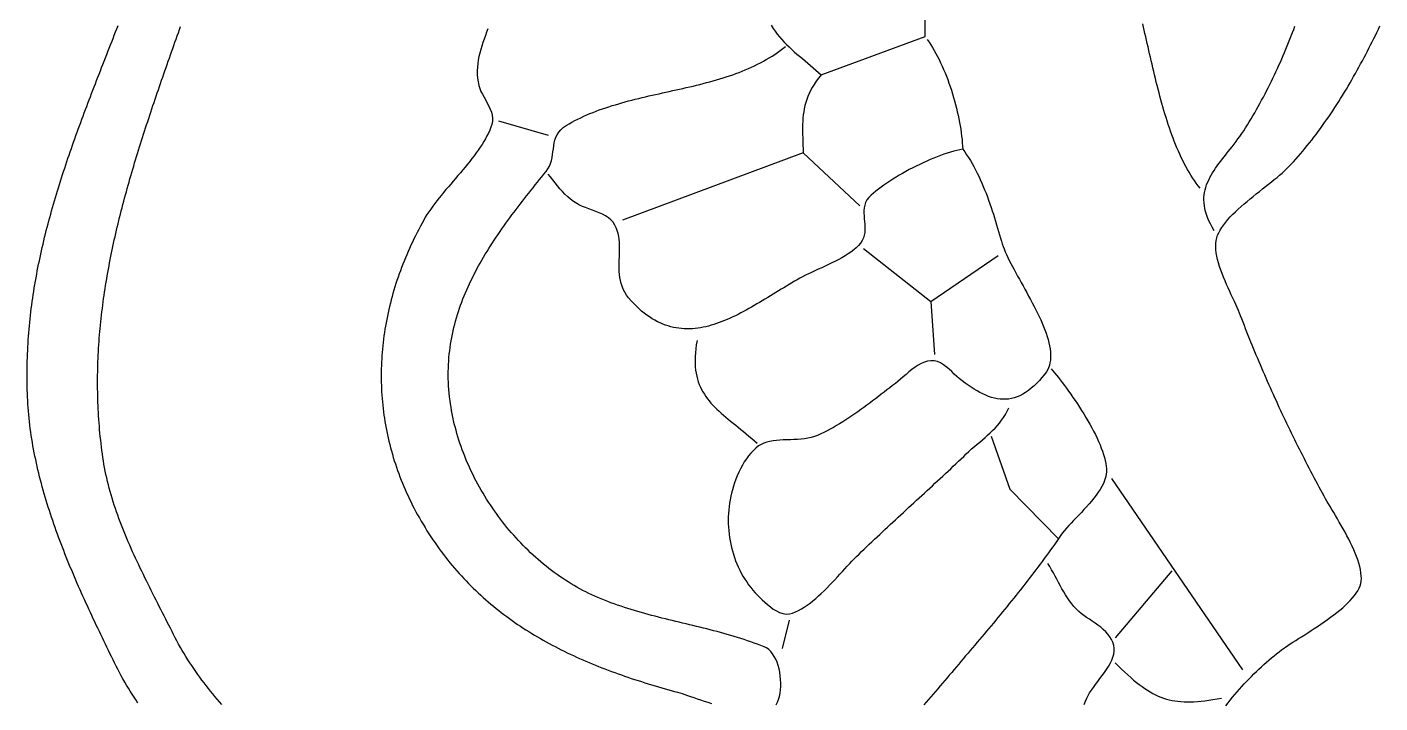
# Model space of a CAD drawing. Header units: millimetres. Extents: x 3 to 844, y 38 to 1106.
# Drawn here: x 3 to 384.9, y 271 to 461.8 of the extents above; entities that cross this region are included whole.
import ezdxf

# ---------------------------------------------------------------- set-up
doc = ezdxf.new("R2010")
doc.units = ezdxf.units.MM
doc.layers.add('0_0_0', color=3, linetype='Continuous')

msp = doc.modelspace()

# ---------------------------------------------------------------- linework, layer by layer
at = {"layer": '0_0_0'}
for points in [[(213.04, 462.33), (213.59, 461.46), (214.16, 460.63), (214.76, 459.83), (215.39, 459.06), (216.04, 458.31), (216.71, 457.59), (217.41, 456.88), (218.12, 456.2), (218.84, 455.52), (219.58, 454.86), (220.32, 454.21), (221.08, 453.56), (221.84, 452.92), (222.6, 452.28), (223.36, 451.64), (224.12, 451), (224.88, 450.35), (225.64, 449.68), (226.38, 449.01), (227.11, 448.33), (256.5, 459.18), (256.51, 469.33)], [(34.32, 270.95), (33.77, 271.77), (33.22, 272.61), (32.68, 273.45), (32.15, 274.3), (31.62, 275.16), (31.1, 276.02), (30.59, 276.9), (30.09, 277.78), (29.6, 278.67), (29.11, 279.57), (28.63, 280.48), (28.16, 281.4), (27.7, 282.33), (27.28, 283.2), (26.85, 284.08), (26.42, 284.96), (25.99, 285.84), (25.56, 286.73), (25.13, 287.61), (24.7, 288.5), (24.27, 289.39), (23.85, 290.28), (23.42, 291.17), (22.99, 292.07), (22.57, 292.96), (22.14, 293.86), (21.72, 294.76), (21.3, 295.66), (20.88, 296.56), (20.46, 297.47), (20.04, 298.37), (19.63, 299.28), (19.21, 300.19), (18.8, 301.1), (18.39, 302.01), (17.99, 302.92), (17.58, 303.84), (17.18, 304.76), (16.79, 305.67), (16.39, 306.59), (16, 307.52), (15.61, 308.44), (15.22, 309.36), (14.84, 310.29), (14.46, 311.22), (14.09, 312.15), (13.72, 313.08), (13.35, 314.01), (12.99, 314.94), (12.63, 315.88), (12.28, 316.81), (11.93, 317.75), (11.58, 318.69), (11.24, 319.63), (10.91, 320.57), (10.58, 321.51), (10.25, 322.46), (9.93, 323.4), (9.62, 324.35), (9.31, 325.3), (9.01, 326.25), (8.71, 327.2), (8.42, 328.16), (8.13, 329.11), (7.86, 330.06), (7.58, 331.02), (7.32, 331.98), (7.06, 332.94), (6.81, 333.9), (6.56, 334.86), (6.33, 335.83), (6.09, 336.79), (5.87, 337.76), (5.66, 338.72), (5.45, 339.69), (5.25, 340.66), (5.05, 341.63), (4.87, 342.6), (4.69, 343.58), (4.52, 344.55), (4.36, 345.53), (4.21, 346.5), (4.07, 347.48), (3.94, 348.46), (3.81, 349.44), (3.7, 350.42), (3.59, 351.41), (3.49, 352.39), (3.41, 353.38), (3.33, 354.36), (3.26, 355.35), (3.2, 356.34), (3.15, 357.33), (3.11, 358.35), (3.08, 359.38), (3.05, 360.4), (3.03, 361.42), (3.02, 362.44), (3.02, 363.46), (3.02, 364.47), (3.03, 365.48), (3.05, 366.49), (3.07, 367.5), (3.1, 368.51), (3.14, 369.51), (3.19, 370.51), (3.24, 371.51), (3.29, 372.5), (3.36, 373.5), (3.43, 374.49), (3.51, 375.48), (3.59, 376.46), (3.68, 377.45), (3.78, 378.43), (3.88, 379.41), (3.99, 380.39), (4.1, 381.37), (4.22, 382.35), (4.35, 383.32), (4.48, 384.29), (4.62, 385.26), (4.76, 386.23), (4.91, 387.2), (5.06, 388.17), (5.22, 389.13), (5.39, 390.09), (5.56, 391.05), (5.73, 392.01), (5.91, 392.97), (6.1, 393.92), (6.29, 394.88), (6.49, 395.83), (6.69, 396.78), (6.89, 397.73), (7.1, 398.68), (7.31, 399.62), (7.53, 400.57), (7.76, 401.51), (7.98, 402.46), (8.22, 403.4), (8.45, 404.34), (8.69, 405.28), (8.94, 406.22), (9.18, 407.15), (9.44, 408.09), (9.69, 409.02), (9.95, 409.96), (10.22, 410.89), (10.48, 411.82), (10.76, 412.75), (11.03, 413.68), (11.31, 414.61), (11.59, 415.54), (11.87, 416.46), (12.16, 417.39), (12.45, 418.31), (12.75, 419.24), (13.04, 420.16), (13.34, 421.08), (13.65, 422), (13.95, 422.93), (14.26, 423.85), (14.57, 424.77), (14.89, 425.69), (15.2, 426.6), (15.52, 427.52), (15.84, 428.44), (16.17, 429.36), (16.49, 430.27), (16.82, 431.19), (17.15, 432.11), (17.48, 433.02), (17.81, 433.94), (18.15, 434.85), (18.49, 435.77), (18.83, 436.68), (19.17, 437.59), (19.51, 438.51), (19.85, 439.42), (20.2, 440.33), (20.55, 441.25), (20.89, 442.16), (21.24, 443.07), (21.59, 443.99), (21.94, 444.9), (22.3, 445.81), (22.65, 446.72), (23, 447.64), (23.36, 448.55), (23.71, 449.46), (24.07, 450.38), (24.43, 451.29), (24.78, 452.2), (25.14, 453.12), (25.5, 454.03), (25.86, 454.95), (26.22, 455.86), (26.58, 456.77), (26.93, 457.69), (27.29, 458.61), (27.65, 459.52), (28.01, 460.44), (28.37, 461.35), (28.73, 462.27)], [(334.11, 416.33), (333.56, 417.03), (333.02, 417.75), (332.5, 418.49), (331.99, 419.25), (331.5, 420.03), (331.01, 420.82), (330.54, 421.63), (330.08, 422.46), (329.64, 423.3), (329.2, 424.16), (328.78, 425.03), (328.37, 425.91), (327.97, 426.8), (327.58, 427.71), (327.2, 428.63), (326.83, 429.56), (326.47, 430.49), (326.12, 431.44), (325.77, 432.4), (325.44, 433.36), (325.11, 434.33), (324.8, 435.31), (324.49, 436.29), (324.18, 437.28), (323.89, 438.27), (323.6, 439.27), (323.32, 440.27), (323.04, 441.28), (322.77, 442.28), (322.51, 443.29), (322.25, 444.3), (321.99, 445.3), (321.74, 446.31), (321.5, 447.32), (321.26, 448.32), (321.02, 449.32), (320.78, 450.32), (320.55, 451.31), (320.32, 452.3), (320.1, 453.29), (319.87, 454.27), (319.65, 455.24), (319.43, 456.2), (319.21, 457.16), (318.99, 458.11), (318.77, 459.05), (318.55, 459.98), (318.33, 460.9), (318.12, 461.81), (317.9, 462.71)], [(338.11, 404.33), (337.53, 405.29), (337.03, 406.23), (336.58, 407.14), (336.21, 408.03), (335.89, 408.9), (335.64, 409.74), (335.44, 410.57), (335.31, 411.37), (335.22, 412.16), (335.19, 412.93), (335.21, 413.68), (335.27, 414.42), (335.38, 415.15), (335.54, 415.87), (335.73, 416.57), (335.96, 417.26), (336.23, 417.95), (336.53, 418.63), (336.87, 419.3), (337.24, 419.97), (337.63, 420.64), (338.05, 421.3), (338.49, 421.96), (338.95, 422.62), (339.43, 423.28), (339.93, 423.94), (340.45, 424.61), (340.97, 425.28), (341.5, 425.96), (342.05, 426.65), (342.6, 427.34), (343.15, 428.04), (343.7, 428.76), (344.25, 429.48), (344.8, 430.22), (345.34, 430.97), (345.88, 431.74), (346.41, 432.52), (346.92, 433.33), (347.45, 434.19), (347.98, 435.05), (348.5, 435.91), (349.01, 436.78), (349.52, 437.65), (350.02, 438.53), (350.51, 439.4), (351, 440.28), (351.48, 441.16), (351.96, 442.04), (352.43, 442.93), (352.89, 443.82), (353.35, 444.71), (353.8, 445.6), (354.24, 446.5), (354.68, 447.4), (355.11, 448.3), (355.53, 449.21), (355.95, 450.11), (356.37, 451.02), (356.77, 451.93), (357.17, 452.85), (357.57, 453.76), (357.96, 454.68), (358.34, 455.6), (358.72, 456.53), (359.09, 457.45), (359.46, 458.38), (359.82, 459.31), (360.18, 460.24), (360.53, 461.18), (360.87, 462.12)], [(341.38, 270.19), (342, 271), (342.63, 271.79), (343.27, 272.58), (343.91, 273.35), (344.57, 274.12), (345.23, 274.88), (345.89, 275.62), (346.57, 276.36), (347.25, 277.08), (347.93, 277.8), (348.62, 278.5), (349.31, 279.19), (350.01, 279.87), (350.71, 280.54), (351.42, 281.19), (352.12, 281.84), (352.83, 282.47), (353.54, 283.08), (354.26, 283.68), (354.97, 284.27), (355.68, 284.85), (356.4, 285.41), (357.11, 285.95), (357.64, 286.34), (358.23, 286.75), (358.87, 287.18), (359.57, 287.64), (360.31, 288.12), (361.09, 288.62), (361.9, 289.14), (362.75, 289.68), (363.63, 290.24), (364.52, 290.81), (365.43, 291.4), (366.35, 292), (367.28, 292.62), (368.21, 293.25), (369.14, 293.89), (370.06, 294.53), (370.96, 295.19), (371.85, 295.86), (372.71, 296.53), (373.55, 297.21), (374.35, 297.89), (375.12, 298.57), (375.84, 299.26), (376.51, 299.95), (377.13, 300.64), (377.69, 301.32), (378.19, 302.01), (378.63, 302.69), (378.99, 303.37), (379.27, 304.04), (379.47, 304.71), (379.58, 305.37), (379.62, 306.13), (379.6, 306.92), (379.51, 307.75), (379.36, 308.62), (379.16, 309.5), (378.9, 310.42), (378.6, 311.35), (378.26, 312.3), (377.88, 313.26), (377.46, 314.24), (377.02, 315.22), (376.55, 316.21), (376.05, 317.2), (375.54, 318.19), (375.02, 319.17), (374.48, 320.14), (373.94, 321.1), (373.4, 322.04), (372.86, 322.97), (372.33, 323.87), (371.81, 324.75), (371.3, 325.61), (370.81, 326.43), (370.35, 327.21), (369.91, 327.96), (369.51, 328.66), (369.14, 329.33), (368.66, 330.2), (368.19, 331.07), (367.71, 331.95), (367.24, 332.83), (366.77, 333.71), (366.3, 334.59), (365.84, 335.47), (365.37, 336.36), (364.91, 337.25), (364.45, 338.14), (363.99, 339.03), (363.53, 339.92), (363.07, 340.82), (362.62, 341.71), (362.17, 342.61), (361.72, 343.51), (361.27, 344.42), (360.82, 345.32), (360.38, 346.22), (359.93, 347.13), (359.49, 348.04), (359.06, 348.94), (358.62, 349.85), (358.19, 350.77), (357.75, 351.68), (357.32, 352.59), (356.9, 353.51), (356.47, 354.42), (356.05, 355.34), (355.63, 356.26), (355.21, 357.18), (354.79, 358.1), (354.38, 359.02), (353.96, 359.94), (353.55, 360.86), (353.15, 361.78), (352.74, 362.71), (352.34, 363.63), (351.94, 364.55), (351.54, 365.48), (351.15, 366.41), (350.76, 367.33), (350.37, 368.26), (349.98, 369.19), (349.59, 370.11), (349.21, 371.04), (348.83, 371.97), (348.45, 372.9), (348.08, 373.83), (347.71, 374.75), (347.34, 375.68), (346.97, 376.61), (346.61, 377.54), (346.25, 378.47), (345.89, 379.4), (345.54, 380.33), (345.25, 381.04), (344.93, 381.8), (344.58, 382.61), (344.19, 383.46), (343.79, 384.34), (343.36, 385.26), (342.92, 386.2), (342.48, 387.16), (342.03, 388.15), (341.59, 389.15), (341.16, 390.16), (340.74, 391.18), (340.34, 392.2), (339.97, 393.21), (339.63, 394.22), (339.32, 395.22), (339.06, 396.21), (338.84, 397.17), (338.67, 398.11), (338.56, 399.02), (338.52, 399.91), (338.54, 400.75), (338.64, 401.55), (338.81, 402.31), (339.06, 403.04), (339.39, 403.77), (339.78, 404.51), (340.24, 405.25), (340.77, 405.99), (341.34, 406.73), (341.97, 407.47), (342.64, 408.21), (343.35, 408.95), (344.1, 409.68), (344.88, 410.42), (345.69, 411.15), (346.52, 411.87), (347.37, 412.59), (348.24, 413.31), (349.11, 414.02), (349.98, 414.72), (350.86, 415.41), (351.72, 416.1), (352.58, 416.77), (353.43, 417.44), (354.25, 418.1), (355.05, 418.74), (355.82, 419.37), (356.56, 419.99), (357.25, 420.6), (357.91, 421.19), (358.52, 421.77), (359.07, 422.33), (359.75, 423.05), (360.43, 423.78), (361.1, 424.52), (361.76, 425.26), (362.42, 426.02), (363.07, 426.78), (363.71, 427.56), (364.35, 428.34), (364.98, 429.12), (365.61, 429.92), (366.23, 430.72), (366.84, 431.53), (367.45, 432.34), (368.06, 433.17), (368.65, 433.99), (369.25, 434.83), (369.83, 435.66), (370.41, 436.51), (370.99, 437.36), (371.56, 438.21), (372.12, 439.07), (372.68, 439.93), (373.23, 440.8), (373.78, 441.67), (374.32, 442.54), (374.86, 443.42), (375.39, 444.3), (375.91, 445.18), (376.43, 446.06), (376.94, 446.95), (377.45, 447.84), (377.95, 448.73), (378.45, 449.62), (378.94, 450.51), (379.43, 451.4), (379.91, 452.3), (380.39, 453.19), (380.86, 454.09), (381.32, 454.98), (381.78, 455.87), (382.24, 456.77), (382.69, 457.66), (383.13, 458.55), (383.57, 459.44), (384.01, 460.33), (384.44, 461.23), (384.87, 462.13)], [(57.99, 270.58), (57.34, 271.32), (56.7, 272.07), (56.06, 272.82), (55.43, 273.58), (54.81, 274.34), (54.19, 275.11), (53.58, 275.89), (52.97, 276.67), (52.37, 277.46), (51.78, 278.25), (51.2, 279.06), (50.62, 279.87), (50.05, 280.69), (49.49, 281.52), (48.94, 282.36), (48.4, 283.2), (47.86, 284.06), (47.33, 284.92), (46.81, 285.8), (46.31, 286.68), (45.8, 287.58), (45.31, 288.48), (44.83, 289.4), (44.36, 290.33), (43.93, 291.19), (43.49, 292.06), (43.05, 292.93), (42.6, 293.81), (42.16, 294.68), (41.71, 295.56), (41.26, 296.45), (40.81, 297.33), (40.35, 298.22), (39.9, 299.11), (39.44, 300), (38.99, 300.9), (38.54, 301.8), (38.08, 302.7), (37.63, 303.6), (37.18, 304.51), (36.73, 305.42), (36.28, 306.33), (35.84, 307.24), (35.4, 308.15), (34.96, 309.07), (34.52, 309.99), (34.09, 310.91), (33.66, 311.83), (33.24, 312.76), (32.82, 313.69), (32.4, 314.62), (31.99, 315.55), (31.59, 316.48), (31.19, 317.42), (30.8, 318.35), (30.42, 319.29), (30.05, 320.23), (29.68, 321.17), (29.32, 322.12), (28.96, 323.06), (28.62, 324.01), (28.28, 324.96), (27.96, 325.91), (27.64, 326.86), (27.34, 327.81), (27.04, 328.77), (26.75, 329.73), (26.48, 330.68), (26.22, 331.64), (25.96, 332.6), (25.73, 333.56), (25.5, 334.53), (25.28, 335.49), (25.08, 336.46), (24.89, 337.42), (24.72, 338.39), (24.56, 339.36), (24.41, 340.33), (24.28, 341.31), (24.15, 342.29), (24.02, 343.27), (23.91, 344.25), (23.8, 345.23), (23.69, 346.2), (23.6, 347.18), (23.51, 348.15), (23.43, 349.12), (23.35, 350.09), (23.28, 351.06), (23.22, 352.03), (23.16, 352.99), (23.11, 353.96), (23.07, 354.92), (23.03, 355.88), (23, 356.85), (22.97, 357.81), (22.95, 358.76), (22.94, 359.72), (22.93, 360.68), (22.93, 361.63), (22.93, 362.59), (22.94, 363.54), (22.96, 364.49), (22.98, 365.44), (23, 366.39), (23.04, 367.34), (23.07, 368.28), (23.12, 369.23), (23.17, 370.17), (23.22, 371.12), (23.28, 372.06), (23.34, 373), (23.41, 373.94), (23.49, 374.88), (23.57, 375.82), (23.65, 376.75), (23.74, 377.69), (23.84, 378.62), (23.94, 379.56), (24.04, 380.49), (24.15, 381.42), (24.27, 382.36), (24.38, 383.29), (24.51, 384.21), (24.63, 385.14), (24.77, 386.07), (24.9, 387), (25.04, 387.92), (25.19, 388.85), (25.34, 389.77), (25.49, 390.69), (25.65, 391.62), (25.81, 392.54), (25.98, 393.46), (26.15, 394.38), (26.32, 395.3), (26.5, 396.22), (26.68, 397.13), (26.87, 398.05), (27.06, 398.97), (27.25, 399.88), (27.45, 400.8), (27.65, 401.71), (27.85, 402.62), (28.06, 403.54), (28.27, 404.45), (28.48, 405.36), (28.7, 406.27), (28.92, 407.18), (29.15, 408.09), (29.37, 409), (29.6, 409.91), (29.84, 410.81), (30.07, 411.72), (30.31, 412.63), (30.55, 413.53), (30.8, 414.44), (31.04, 415.34), (31.29, 416.25), (31.55, 417.15), (31.8, 418.06), (32.06, 418.96), (32.32, 419.86), (32.58, 420.76), (32.85, 421.67), (33.11, 422.57), (33.38, 423.47), (33.66, 424.37), (33.93, 425.27), (34.2, 426.17), (34.48, 427.07), (34.76, 427.97), (35.05, 428.86), (35.33, 429.76), (35.61, 430.66), (35.9, 431.56), (36.19, 432.46), (36.48, 433.35), (36.77, 434.25), (37.07, 435.15), (37.36, 436.04), (37.66, 436.94), (37.96, 437.84), (38.26, 438.73), (38.56, 439.63), (38.86, 440.52), (39.17, 441.42), (39.47, 442.31), (39.78, 443.21), (40.08, 444.1), (40.39, 445), (40.7, 445.89), (41.01, 446.79), (41.32, 447.68), (41.63, 448.57), (41.94, 449.47), (42.25, 450.36), (42.57, 451.26), (42.88, 452.15), (43.2, 453.05), (43.51, 453.94), (43.82, 454.83), (44.14, 455.73), (44.45, 456.62), (44.77, 457.52), (45.09, 458.41), (45.4, 459.31), (45.72, 460.2), (46.03, 461.09), (46.35, 461.99)], [(133.11, 461.33), (132.74, 460.36), (132.38, 459.4), (132.02, 458.42), (131.68, 457.45), (131.36, 456.47), (131.07, 455.48), (130.8, 454.49), (130.57, 453.5), (130.37, 452.5), (130.22, 451.49), (130.12, 450.48), (130.08, 449.46), (130.09, 448.44), (130.17, 447.41), (130.31, 446.37), (130.53, 445.33), (130.79, 444.49), (131.14, 443.66), (131.54, 442.83), (132, 442.01), (132.47, 441.18), (132.93, 440.35), (133.37, 439.52), (133.76, 438.68), (134.08, 437.83), (134.3, 436.97), (134.41, 436.1), (134.38, 435.22), (134.18, 434.33), (133.9, 433.52), (133.59, 432.71), (133.23, 431.91), (132.83, 431.1), (132.4, 430.3), (131.94, 429.49), (131.44, 428.69), (130.92, 427.88), (130.37, 427.08), (129.8, 426.28), (129.21, 425.48), (128.6, 424.68), (127.97, 423.88), (127.32, 423.08), (126.67, 422.28), (126, 421.48), (125.33, 420.68), (124.65, 419.89), (123.97, 419.09), (123.29, 418.3), (122.61, 417.51), (121.93, 416.71), (121.26, 415.92), (120.6, 415.14), (119.95, 414.35), (119.32, 413.56), (118.69, 412.78), (118.09, 411.99), (117.51, 411.21), (116.95, 410.43), (116.41, 409.65), (115.9, 408.88), (115.42, 408.1), (114.98, 407.33), (114.49, 406.45), (114.02, 405.57), (113.55, 404.69), (113.09, 403.8), (112.65, 402.91), (112.21, 402.02), (111.79, 401.13), (111.37, 400.24), (110.96, 399.34), (110.56, 398.45), (110.18, 397.55), (109.8, 396.65), (109.43, 395.75), (109.07, 394.84), (108.73, 393.94), (108.39, 393.03), (108.06, 392.12), (107.74, 391.21), (107.43, 390.3), (107.13, 389.38), (106.85, 388.47), (106.57, 387.55), (106.3, 386.64), (106.04, 385.72), (105.8, 384.8), (105.56, 383.88), (105.33, 382.96), (105.11, 382.03), (104.91, 381.11), (104.71, 380.18), (104.53, 379.26), (104.35, 378.33), (104.19, 377.41), (104.03, 376.48), (103.89, 375.55), (103.75, 374.62), (103.63, 373.69), (103.52, 372.76), (103.41, 371.83), (103.32, 370.9), (103.24, 369.97), (103.17, 369.04), (103.11, 368.11), (103.06, 367.17), (103.02, 366.24), (102.99, 365.31), (102.98, 364.38), (102.97, 363.45), (102.98, 362.51), (102.99, 361.58), (103.02, 360.65), (103.05, 359.72), (103.1, 358.79), (103.16, 357.86), (103.23, 356.93), (103.31, 356), (103.4, 355.07), (103.51, 354.14), (103.62, 353.21), (103.75, 352.28), (103.88, 351.35), (104.03, 350.43), (104.19, 349.5), (104.36, 348.57), (104.54, 347.65), (104.73, 346.73), (104.93, 345.8), (105.15, 344.88), (105.37, 343.96), (105.61, 343.04), (105.86, 342.13), (106.12, 341.21), (106.39, 340.29), (106.68, 339.38), (106.97, 338.47), (107.28, 337.56), (107.59, 336.65), (107.92, 335.74), (108.26, 334.83), (108.61, 333.92), (108.98, 333.02), (109.35, 332.12), (109.74, 331.22), (110.14, 330.32), (110.55, 329.42), (110.97, 328.53), (111.41, 327.64), (111.85, 326.75), (112.31, 325.86), (112.78, 324.97), (113.26, 324.09), (113.76, 323.21), (114.26, 322.33), (114.8, 321.42), (115.34, 320.52), (115.89, 319.63), (116.45, 318.75), (117.01, 317.89), (117.58, 317.03), (118.16, 316.19), (118.75, 315.35), (119.34, 314.53), (119.93, 313.72), (120.54, 312.91), (121.15, 312.12), (121.76, 311.34), (122.39, 310.57), (123.02, 309.8), (123.65, 309.05), (124.3, 308.31), (124.94, 307.57), (125.6, 306.85), (126.26, 306.14), (126.93, 305.43), (127.6, 304.74), (128.28, 304.05), (128.96, 303.37), (129.65, 302.71), (130.35, 302.05), (131.05, 301.4), (131.76, 300.76), (132.47, 300.13), (133.19, 299.5), (133.92, 298.89), (134.65, 298.28), (135.39, 297.68), (136.13, 297.09), (136.88, 296.51), (137.63, 295.94), (138.39, 295.37), (139.15, 294.81), (139.92, 294.26), (140.69, 293.72), (141.47, 293.18), (142.26, 292.66), (143.05, 292.14), (143.84, 291.62), (144.64, 291.12), (145.45, 290.62), (146.26, 290.13), (147.07, 289.65), (147.89, 289.17), (148.71, 288.7), (149.54, 288.24), (150.38, 287.78), (151.21, 287.33), (152.06, 286.88), (152.91, 286.45), (153.76, 286.02), (154.61, 285.59), (155.48, 285.17), (156.34, 284.76), (157.21, 284.35), (158.09, 283.95), (158.96, 283.56), (159.85, 283.17), (160.73, 282.78), (161.63, 282.4), (162.52, 282.03), (163.42, 281.66), (164.32, 281.3), (165.23, 280.94), (166.14, 280.59), (167.06, 280.24), (167.98, 279.9), (168.9, 279.56), (169.83, 279.22), (170.76, 278.89), (171.69, 278.57), (172.63, 278.25), (173.57, 277.93), (174.51, 277.62), (175.46, 277.31), (176.41, 277.01), (177.37, 276.71), (178.33, 276.41), (179.29, 276.12), (180.26, 275.83), (181.22, 275.55), (182.2, 275.27), (183.17, 274.99), (184.15, 274.71), (185.13, 274.44), (186.11, 274.17), (186.64, 274.02), (187.24, 273.84), (187.91, 273.62), (188.65, 273.37), (189.45, 273.1), (190.3, 272.81), (191.2, 272.5), (192.14, 272.18), (193.12, 271.85), (194.13, 271.51), (195.17, 271.17), (196.24, 270.83)], [(257.11, 458.33), (257.62, 457.59), (258.12, 456.82), (258.61, 456.02), (259.08, 455.21), (259.55, 454.36), (260.01, 453.5), (260.45, 452.62), (260.88, 451.72), (261.31, 450.8), (261.72, 449.86), (262.11, 448.91), (262.5, 447.95), (262.87, 446.97), (263.22, 445.99), (263.57, 445), (263.9, 444), (264.22, 442.99), (264.52, 441.98), (264.8, 440.97), (265.08, 439.96), (265.33, 438.94), (265.57, 437.93), (265.8, 436.92), (266.01, 435.92), (266.2, 434.92), (266.38, 433.93), (266.54, 432.95), (266.68, 431.98), (266.8, 431.02), (266.91, 430.07), (266.99, 429.14), (267.06, 428.22), (267.11, 427.33), (266.29, 427.16), (265.44, 426.97), (264.57, 426.74), (263.67, 426.48), (262.75, 426.2), (261.82, 425.89), (260.87, 425.55), (259.9, 425.18), (258.93, 424.8), (257.95, 424.39), (256.96, 423.96), (255.97, 423.51), (254.98, 423.05), (254, 422.57), (253.02, 422.07), (252.04, 421.57), (251.08, 421.05), (250.13, 420.52), (249.2, 419.98), (248.28, 419.43), (247.39, 418.88), (246.52, 418.32), (245.67, 417.76), (244.85, 417.19), (244.06, 416.63), (243.31, 416.07), (242.59, 415.51), (241.91, 414.95), (241.28, 414.4), (240.6, 413.71), (240.08, 413.01), (239.71, 412.29), (239.45, 411.55), (239.29, 410.8), (239.22, 410.04), (239.21, 409.27), (239.25, 408.5), (239.32, 407.72), (239.4, 406.93), (239.47, 406.15), (239.52, 405.37), (239.52, 404.59), (239.46, 403.82), (239.32, 403.05), (239.08, 402.3), (238.73, 401.55), (238.24, 400.82), (237.67, 400.16), (237.03, 399.52), (236.33, 398.9), (235.57, 398.31), (234.77, 397.75), (233.92, 397.2), (233.03, 396.68), (232.11, 396.17), (231.17, 395.68), (230.21, 395.21), (229.24, 394.75), (228.27, 394.29), (227.3, 393.85), (226.33, 393.42), (225.39, 392.99), (224.46, 392.57), (223.57, 392.15), (222.71, 391.74), (221.89, 391.32), (221.11, 390.9), (220.36, 390.47), (219.61, 390.04), (218.86, 389.6), (218.1, 389.15), (217.35, 388.7), (216.6, 388.24), (215.84, 387.78), (215.08, 387.32), (214.33, 386.85), (213.57, 386.39), (212.82, 385.92), (212.06, 385.46), (211.3, 385), (210.54, 384.54), (209.79, 384.09), (209.03, 383.64), (208.27, 383.2), (207.51, 382.76), (206.75, 382.33), (205.99, 381.91), (205.23, 381.5), (204.47, 381.1), (203.71, 380.71), (202.95, 380.33), (202.19, 379.97), (201.43, 379.62), (200.67, 379.28), (199.91, 378.96), (199.15, 378.65), (198.39, 378.37), (197.63, 378.1), (196.87, 377.85), (196.11, 377.62), (195.35, 377.41), (194.59, 377.23), (193.84, 377.06), (193.08, 376.92), (192.32, 376.81), (191.56, 376.72), (190.8, 376.65), (190.04, 376.62), (189.29, 376.61), (188.53, 376.63), (187.77, 376.68), (187.02, 376.76), (186.26, 376.88), (185.51, 377.02), (184.75, 377.2), (184, 377.42), (183.24, 377.67), (182.49, 377.95), (181.74, 378.28), (180.98, 378.64), (180.23, 379.04), (179.48, 379.48), (178.73, 379.96), (177.98, 380.48), (177.23, 381.04), (176.49, 381.65), (175.74, 382.3), (174.99, 383), (174.25, 383.75), (173.5, 384.54), (172.82, 385.35), (172.23, 386.16), (171.73, 386.98), (171.31, 387.8), (170.97, 388.63), (170.7, 389.45), (170.5, 390.28), (170.34, 391.12), (170.24, 391.95), (170.17, 392.78), (170.14, 393.62), (170.14, 394.46), (170.15, 395.29), (170.18, 396.13), (170.21, 396.96), (170.25, 397.79), (170.27, 398.62), (170.28, 399.45), (170.26, 400.27), (170.21, 401.1), (170.13, 401.91), (170.01, 402.73), (169.83, 403.54), (169.59, 404.34), (169.29, 405.14), (168.92, 405.93), (168.43, 406.69), (167.82, 407.36), (167.1, 407.95), (166.3, 408.48), (165.43, 408.95), (164.51, 409.37), (163.56, 409.76), (162.59, 410.13), (161.62, 410.48), (160.68, 410.84), (159.77, 411.19), (158.93, 411.57), (158.16, 411.97), (157.25, 412.55), (156.4, 413.19), (155.61, 413.88), (154.85, 414.61), (154.13, 415.38), (153.44, 416.18), (152.77, 417), (152.11, 417.83), (151.45, 418.67), (150.79, 419.5), (150.11, 420.33)], [(214.49, 270.49), (214.84, 271.2), (215.13, 271.99), (215.37, 272.83), (215.55, 273.73), (215.67, 274.68), (215.74, 275.65), (215.75, 276.64), (215.71, 277.65), (215.61, 278.66), (215.46, 279.65), (215.26, 280.63), (215, 281.58), (214.69, 282.48), (214.32, 283.34), (213.91, 284.13), (213.44, 284.86), (212.92, 285.5), (212.35, 286.06), (211.73, 286.51), (211.05, 286.85), (210.13, 287.21), (209.2, 287.57), (208.26, 287.91), (207.33, 288.25), (206.38, 288.57), (205.44, 288.89), (204.49, 289.19), (203.54, 289.49), (202.59, 289.78), (201.63, 290.06), (200.67, 290.34), (199.71, 290.61), (198.75, 290.87), (197.78, 291.13), (196.81, 291.39), (195.84, 291.64), (194.87, 291.88), (193.9, 292.13), (192.93, 292.37), (191.96, 292.61), (190.98, 292.84), (190.01, 293.08), (189.03, 293.31), (188.06, 293.55), (187.08, 293.78), (186.1, 294.01), (185.13, 294.25), (184.15, 294.49), (183.18, 294.73), (182.21, 294.97), (181.24, 295.22), (180.27, 295.47), (179.3, 295.72), (178.33, 295.98), (177.36, 296.24), (176.4, 296.51), (175.44, 296.79), (174.48, 297.07), (173.52, 297.36), (172.56, 297.66), (171.61, 297.96), (170.66, 298.27), (169.71, 298.6), (168.77, 298.93), (167.83, 299.27), (166.9, 299.63), (165.97, 299.99), (165.04, 300.37), (164.11, 300.75), (163.26, 301.13), (162.41, 301.52), (161.56, 301.92), (160.72, 302.34), (159.88, 302.77), (159.05, 303.22), (158.23, 303.68), (157.41, 304.15), (156.59, 304.64), (155.78, 305.14), (154.98, 305.65), (154.18, 306.18), (153.39, 306.71), (152.61, 307.26), (151.83, 307.83), (151.06, 308.4), (150.29, 308.99), (149.54, 309.58), (148.79, 310.19), (148.04, 310.81), (147.31, 311.45), (146.58, 312.09), (145.86, 312.74), (145.15, 313.4), (144.44, 314.08), (143.74, 314.76), (143.05, 315.45), (142.37, 316.15), (141.7, 316.87), (141.04, 317.59), (140.38, 318.32), (139.74, 319.05), (139.1, 319.8), (138.47, 320.56), (137.85, 321.32), (137.25, 322.09), (136.65, 322.87), (136.06, 323.66), (135.48, 324.45), (134.91, 325.26), (134.35, 326.07), (133.8, 326.88), (133.26, 327.7), (132.73, 328.53), (132.22, 329.37), (131.71, 330.21), (131.21, 331.05), (130.73, 331.91), (130.26, 332.76), (129.8, 333.63), (129.35, 334.5), (128.91, 335.37), (128.48, 336.25), (128.07, 337.13), (127.67, 338.01), (127.28, 338.91), (126.9, 339.8), (126.54, 340.7), (126.18, 341.6), (125.84, 342.5), (125.52, 343.41), (125.21, 344.32), (124.91, 345.23), (124.62, 346.15), (124.35, 347.07), (124.09, 347.99), (123.84, 348.91), (123.61, 349.83), (123.4, 350.76), (123.19, 351.68), (123.01, 352.61), (122.83, 353.54), (122.68, 354.47), (122.53, 355.4), (122.4, 356.33), (122.27, 357.38), (122.17, 358.43), (122.08, 359.46), (122.01, 360.49), (121.96, 361.52), (121.92, 362.53), (121.91, 363.54), (121.91, 364.55), (121.94, 365.54), (121.98, 366.53), (122.03, 367.51), (122.11, 368.49), (122.2, 369.46), (122.3, 370.42), (122.43, 371.38), (122.56, 372.33), (122.72, 373.27), (122.89, 374.21), (123.07, 375.14), (123.27, 376.07), (123.49, 376.99), (123.72, 377.91), (123.96, 378.82), (124.22, 379.72), (124.49, 380.62), (124.77, 381.52), (125.07, 382.41), (125.38, 383.29), (125.7, 384.17), (126.03, 385.05), (126.38, 385.92), (126.74, 386.78), (127.11, 387.64), (127.49, 388.5), (127.88, 389.35), (128.28, 390.2), (128.7, 391.04), (129.12, 391.88), (129.55, 392.72), (130, 393.55), (130.45, 394.38), (130.91, 395.2), (131.38, 396.02), (131.86, 396.84), (132.34, 397.66), (132.84, 398.47), (133.34, 399.28), (133.85, 400.08), (134.37, 400.88), (134.89, 401.68), (135.43, 402.48), (135.96, 403.27), (136.51, 404.06), (137.06, 404.85), (137.61, 405.64), (138.18, 406.43), (138.74, 407.21), (139.31, 407.99), (139.89, 408.77), (140.47, 409.54), (141.05, 410.32), (141.64, 411.09), (142.23, 411.86), (142.83, 412.63), (143.43, 413.4), (144.03, 414.17), (144.63, 414.94), (145.24, 415.7), (145.85, 416.46), (146.46, 417.23), (147.07, 417.99), (147.68, 418.75), (148.3, 419.51), (148.91, 420.28), (149.52, 421.04), (150.05, 421.78), (150.46, 422.55), (150.78, 423.34), (151.02, 424.15), (151.19, 424.97), (151.33, 425.81), (151.45, 426.64), (151.56, 427.47), (151.68, 428.3), (151.83, 429.11), (152.02, 429.91), (152.29, 430.69), (152.63, 431.43), (153.08, 432.15), (153.64, 432.83), (154.34, 433.46), (155.2, 434.05), (156, 434.52), (156.82, 434.97), (157.64, 435.41), (158.47, 435.83), (159.32, 436.24), (160.17, 436.64), (161.03, 437.02), (161.9, 437.38), (162.77, 437.74), (163.65, 438.08), (164.54, 438.41), (165.44, 438.73), (166.34, 439.04), (167.25, 439.34), (168.17, 439.63), (169.09, 439.91), (170.01, 440.19), (170.94, 440.45), (171.88, 440.71), (172.82, 440.96), (173.76, 441.21), (174.7, 441.45), (175.65, 441.68), (176.61, 441.91), (177.56, 442.14), (178.52, 442.36), (179.48, 442.58), (180.44, 442.8), (181.4, 443.01), (182.36, 443.23), (183.32, 443.44), (184.28, 443.65), (185.25, 443.87), (186.21, 444.08), (187.17, 444.3), (188.13, 444.51), (189.09, 444.73), (190.05, 444.96), (191, 445.18), (191.96, 445.42), (192.91, 445.65), (193.86, 445.89), (194.8, 446.14), (195.74, 446.39), (196.68, 446.65), (197.61, 446.92), (198.54, 447.19), (199.46, 447.48), (200.38, 447.77), (201.29, 448.07), (202.19, 448.38), (203.09, 448.7), (203.99, 449.04), (204.87, 449.38), (205.75, 449.74), (206.62, 450.11), (207.49, 450.49), (208.34, 450.89), (209.19, 451.3), (210.03, 451.73), (210.85, 452.17), (211.67, 452.63), (212.48, 453.1), (213.28, 453.59), (214.07, 454.1), (214.85, 454.63), (215.61, 455.18), (216.37, 455.74), (217.11, 456.33)], [(227.11, 448.33), (226.4, 447.42), (225.75, 446.53), (225.17, 445.65), (224.65, 444.78), (224.18, 443.92), (223.76, 443.06), (223.4, 442.2), (223.08, 441.35), (222.81, 440.49), (222.58, 439.63), (222.39, 438.77), (222.23, 437.9), (222.11, 437.03), (222.02, 436.14), (221.96, 435.24), (221.92, 434.33), (221.9, 433.4), (221.9, 432.46), (221.91, 431.5), (221.94, 430.51), (221.97, 429.51), (222.02, 428.47), (222.07, 427.41), (222.11, 426.33), (171.11, 407.33)], [(136.11, 435.33), (150.11, 431.33)], [(267.11, 427.33), (267.67, 426.57), (268.22, 425.78), (268.75, 424.97), (269.27, 424.14), (269.77, 423.29), (270.26, 422.41), (270.73, 421.52), (271.19, 420.61), (271.64, 419.68), (272.08, 418.74), (272.5, 417.79), (272.91, 416.83), (273.3, 415.86), (273.69, 414.88), (274.07, 413.89), (274.43, 412.91), (274.78, 411.92), (275.12, 410.92), (275.46, 409.93), (275.78, 408.95), (276.09, 407.96), (276.39, 406.98), (276.69, 406.01), (276.97, 405.05), (277.25, 404.1), (277.52, 403.16), (277.78, 402.24), (278.03, 401.33), (278.24, 400.63), (278.49, 399.91), (278.78, 399.16), (279.1, 398.39), (279.45, 397.6), (279.83, 396.78), (280.23, 395.95), (280.67, 395.1), (281.12, 394.23), (281.59, 393.34), (282.07, 392.44), (282.58, 391.53), (283.09, 390.61), (283.61, 389.68), (284.13, 388.73), (284.66, 387.78), (285.19, 386.83), (285.72, 385.87), (286.24, 384.9), (286.75, 383.94), (287.26, 382.97), (287.75, 382.01), (288.23, 381.04), (288.69, 380.08), (289.13, 379.13), (289.55, 378.18), (289.94, 377.24), (290.31, 376.31), (290.64, 375.38), (290.94, 374.47), (291.21, 373.58), (291.43, 372.7), (291.62, 371.83), (291.76, 370.98), (291.86, 370.15), (291.91, 369.34), (291.91, 368.55), (291.85, 367.79), (291.74, 367.04), (291.57, 366.33), (291.21, 365.37), (290.72, 364.47), (290.13, 363.63), (289.47, 362.84), (288.78, 362.07), (288.08, 361.34), (287.27, 360.54), (286.46, 359.82), (285.66, 359.18), (284.85, 358.61), (284.05, 358.13), (283.25, 357.72), (282.45, 357.38), (281.65, 357.12), (280.85, 356.92), (280.05, 356.79), (279.25, 356.72), (278.45, 356.72), (277.65, 356.77), (276.84, 356.88), (276.04, 357.05), (275.23, 357.27), (274.42, 357.54), (273.61, 357.86), (272.79, 358.23), (271.97, 358.64), (271.15, 359.1), (270.32, 359.59), (269.49, 360.13), (268.65, 360.7), (267.81, 361.3), (266.97, 361.93), (266.11, 362.6), (265.42, 363.19), (264.71, 363.84), (263.99, 364.53), (263.25, 365.22), (262.48, 365.88), (261.68, 366.47), (260.85, 366.98), (259.98, 367.36), (259.07, 367.59), (258.11, 367.63), (257.21, 367.5), (256.3, 367.22), (255.41, 366.83), (254.52, 366.33), (253.64, 365.75), (252.78, 365.12), (251.93, 364.44), (251.11, 363.75), (250.31, 363.06), (249.55, 362.39), (248.81, 361.77), (248.11, 361.21), (247.32, 360.6), (246.52, 359.99), (245.72, 359.38), (244.92, 358.76), (244.11, 358.14), (243.3, 357.52), (242.49, 356.9), (241.67, 356.28), (240.85, 355.66), (240.02, 355.05), (239.19, 354.44), (238.35, 353.83), (237.51, 353.23), (236.66, 352.64), (235.81, 352.06), (234.96, 351.49), (234.1, 350.92), (233.23, 350.37), (232.36, 349.83), (231.49, 349.31), (230.6, 348.8), (229.72, 348.31), (228.83, 347.83), (227.93, 347.37), (227.02, 346.93), (226.11, 346.51), (225.26, 346.18), (224.36, 345.91), (223.43, 345.71), (222.47, 345.57), (221.49, 345.46), (220.49, 345.39), (219.48, 345.34), (218.47, 345.31), (217.46, 345.28), (216.46, 345.24), (215.48, 345.19), (214.51, 345.11), (213.57, 345), (212.67, 344.84), (211.8, 344.62), (210.98, 344.34), (210.2, 343.99), (209.49, 343.54), (208.73, 342.95), (208.01, 342.29), (207.32, 341.55), (206.66, 340.76), (206.04, 339.91), (205.46, 339.02), (204.91, 338.09), (204.39, 337.13), (203.92, 336.15), (203.48, 335.15), (203.07, 334.15), (202.71, 333.15), (202.38, 332.16), (202.09, 331.19), (201.84, 330.24), (201.63, 329.33), (201.44, 328.37), (201.28, 327.42), (201.15, 326.45), (201.05, 325.49), (200.98, 324.52), (200.94, 323.54), (200.92, 322.57), (200.94, 321.6), (200.98, 320.63), (201.06, 319.65), (201.16, 318.69), (201.29, 317.72), (201.45, 316.76), (201.64, 315.81), (201.85, 314.86), (202.1, 313.92), (202.37, 312.99), (202.67, 312.07), (203.01, 311.16), (203.37, 310.26), (203.75, 309.38), (204.17, 308.5), (204.62, 307.64), (205.09, 306.8), (205.59, 305.97), (206.13, 305.17), (206.69, 304.38), (207.27, 303.6), (207.89, 302.85), (208.53, 302.12), (209.21, 301.42), (209.82, 300.79), (210.5, 300.13), (211.22, 299.44), (211.99, 298.75), (212.81, 298.1), (213.65, 297.5), (214.53, 296.97), (215.42, 296.55), (216.34, 296.25), (217.26, 296.1), (218.19, 296.13), (219.11, 296.36), (219.94, 296.69), (220.76, 297.09), (221.58, 297.54), (222.4, 298.04), (223.21, 298.6), (224.02, 299.19), (224.82, 299.83), (225.62, 300.5), (226.41, 301.2), (227.19, 301.92), (227.97, 302.67), (228.74, 303.44), (229.5, 304.21), (230.25, 305), (230.99, 305.79), (231.72, 306.58), (232.44, 307.36), (233.15, 308.13), (233.85, 308.89), (234.53, 309.63), (235.2, 310.35), (235.85, 311.03), (236.49, 311.69), (237.11, 312.31), (237.84, 313.02), (238.56, 313.72), (239.29, 314.42), (240.02, 315.12), (240.75, 315.82), (241.48, 316.51), (242.22, 317.21), (242.95, 317.9), (243.69, 318.59), (244.43, 319.28), (245.16, 319.97), (245.9, 320.66), (246.64, 321.35), (247.38, 322.04), (248.13, 322.72), (248.87, 323.41), (249.61, 324.1), (250.36, 324.78), (251.1, 325.47), (251.84, 326.15), (252.59, 326.83), (253.33, 327.52), (254.08, 328.2), (254.82, 328.89), (255.57, 329.57), (256.31, 330.26), (257.05, 330.94), (257.8, 331.63), (258.54, 332.31), (259.28, 333), (260.02, 333.68), (260.76, 334.37), (261.5, 335.06), (262.24, 335.75), (262.98, 336.44), (263.72, 337.13), (264.45, 337.82), (265.19, 338.52), (265.92, 339.21), (266.65, 339.91), (267.38, 340.61), (268.11, 341.31), (268.87, 342.02), (269.63, 342.7), (270.39, 343.36), (271.15, 344.01), (271.91, 344.65), (272.67, 345.29), (273.41, 345.93), (274.14, 346.57), (274.86, 347.22), (275.55, 347.88), (276.23, 348.57), (276.88, 349.28), (277.51, 350.02), (278.1, 350.79), (278.66, 351.6), (279.19, 352.46), (279.67, 353.37), (280.11, 354.33)], [(222.11, 426.33), (238.11, 411.33)], [(239.11, 399.33), (258.11, 384.33), (277.11, 397.33)], [(258.11, 384.33), (259.11, 369.33)], [(192.11, 373.33), (191.91, 372.13), (191.75, 370.98), (191.64, 369.88), (191.57, 368.82), (191.55, 367.8), (191.56, 366.82), (191.62, 365.88), (191.72, 364.97), (191.85, 364.1), (192.02, 363.26), (192.23, 362.45), (192.48, 361.67), (192.75, 360.92), (193.06, 360.19), (193.41, 359.49), (193.78, 358.8), (194.18, 358.14), (194.61, 357.5), (195.07, 356.87), (195.55, 356.26), (196.06, 355.66), (196.6, 355.07), (197.16, 354.49), (197.74, 353.91), (198.34, 353.35), (198.96, 352.78), (199.6, 352.22), (200.25, 351.66), (200.93, 351.1), (201.61, 350.54), (202.32, 349.97), (203.03, 349.39), (203.76, 348.81), (204.5, 348.21), (205.25, 347.6), (206.01, 346.98), (206.78, 346.35), (207.55, 345.69), (208.33, 345.02), (209.11, 344.33)], [(292.11, 365.33), (292.57, 364.78), (293.06, 364.19), (293.57, 363.56), (294.1, 362.89), (294.65, 362.18), (295.22, 361.43), (295.8, 360.66), (296.4, 359.85), (297, 359.01), (297.61, 358.15), (298.23, 357.27), (298.85, 356.37), (299.46, 355.44), (300.08, 354.51), (300.68, 353.56), (301.28, 352.6), (301.87, 351.63), (302.44, 350.65), (303, 349.68), (303.54, 348.7), (304.06, 347.72), (304.55, 346.75), (305.02, 345.79), (305.45, 344.83), (305.86, 343.89), (306.23, 342.96), (306.57, 342.04), (306.86, 341.15), (307.11, 340.28), (307.32, 339.43), (307.49, 338.61), (307.6, 337.82), (307.66, 337.05), (307.66, 336.33), (307.59, 335.49), (307.41, 334.65), (307.15, 333.81), (306.81, 332.97), (306.4, 332.13), (305.92, 331.3), (305.38, 330.46), (304.8, 329.64), (304.16, 328.81), (303.49, 328), (302.79, 327.18), (302.07, 326.38), (301.34, 325.59), (300.6, 324.8), (299.85, 324.03), (299.12, 323.27), (298.4, 322.52), (297.7, 321.78), (297.03, 321.06), (296.4, 320.35), (295.81, 319.66), (295.28, 318.98), (294.8, 318.33), (294.23, 317.5), (293.66, 316.68), (293.08, 315.86), (292.5, 315.04), (291.91, 314.22), (291.33, 313.41), (290.73, 312.59), (290.14, 311.78), (289.54, 310.97), (288.94, 310.17), (288.34, 309.36), (287.73, 308.56), (287.12, 307.75), (286.51, 306.95), (285.9, 306.15), (285.28, 305.36), (284.66, 304.56), (284.04, 303.77), (283.42, 302.97), (282.79, 302.18), (282.16, 301.39), (281.53, 300.6), (280.9, 299.81), (280.26, 299.03), (279.63, 298.24), (278.99, 297.46), (278.35, 296.67), (277.71, 295.89), (277.06, 295.11), (276.42, 294.33), (275.77, 293.55), (275.13, 292.77), (274.48, 291.99), (273.83, 291.21), (273.18, 290.44), (272.52, 289.66), (271.87, 288.89), (271.22, 288.11), (270.56, 287.34), (269.91, 286.57), (269.25, 285.8), (268.6, 285.02), (267.94, 284.25), (267.28, 283.48), (266.62, 282.71), (265.97, 281.94), (265.31, 281.17), (264.65, 280.4), (263.99, 279.63), (263.33, 278.86), (262.68, 278.1), (262.02, 277.33), (261.36, 276.56), (260.7, 275.79), (260.05, 275.02), (259.39, 274.25), (258.74, 273.48), (258.08, 272.71), (257.43, 271.95), (256.77, 271.18), (256.12, 270.41)], [(275.11, 346.33), (280.39, 331.33), (294.11, 317.33)], [(309.11, 334.33), (346.11, 280.33)], [(301.35, 270.59), (301.74, 271.46), (302.12, 272.33), (302.48, 273.06), (302.92, 273.82), (303.43, 274.59), (303.99, 275.39), (304.59, 276.2), (305.21, 277.03), (305.85, 277.87), (306.48, 278.72), (307.1, 279.58), (307.69, 280.44), (308.24, 281.3), (308.73, 282.17), (309.15, 283.03), (309.49, 283.89), (309.74, 284.75), (309.88, 285.59), (309.9, 286.43), (309.78, 287.25), (309.51, 288.12), (309.13, 288.93), (308.66, 289.69), (308.1, 290.41), (307.47, 291.08), (306.79, 291.73), (306.05, 292.34), (305.27, 292.93), (304.48, 293.5), (303.67, 294.06), (302.86, 294.61), (302.06, 295.15), (301.28, 295.71), (300.54, 296.27), (299.85, 296.84), (299.22, 297.43), (298.51, 298.19), (297.86, 298.97), (297.24, 299.78), (296.67, 300.62), (296.13, 301.48), (295.61, 302.35), (295.12, 303.23), (294.63, 304.13), (294.16, 305.02), (293.68, 305.92), (293.2, 306.82), (292.71, 307.72), (292.21, 308.6), (291.67, 309.47), (291.11, 310.33)], [(326.11, 308.33), (310.11, 289.33)], [(218.11, 294.33), (216.11, 286.33)], [(310.11, 282.33), (311.05, 281.4), (311.95, 280.52), (312.84, 279.69), (313.7, 278.9), (314.53, 278.15), (315.35, 277.45), (316.16, 276.79), (316.95, 276.17), (317.72, 275.59), (318.49, 275.05), (319.26, 274.55), (320.01, 274.09), (320.77, 273.67), (321.52, 273.28), (322.28, 272.94), (323.04, 272.62), (323.81, 272.35), (324.58, 272.1), (325.37, 271.9), (326.18, 271.72), (326.99, 271.58), (327.83, 271.46), (328.69, 271.38), (329.57, 271.33), (330.47, 271.31), (331.4, 271.32), (332.36, 271.35), (333.36, 271.42), (334.38, 271.5), (335.45, 271.62), (336.55, 271.76), (337.69, 271.93), (338.88, 272.11), (340.11, 272.33)]]:
    msp.add_lwpolyline(points, dxfattribs=at)

doc.saveas('drawing.dxf')
